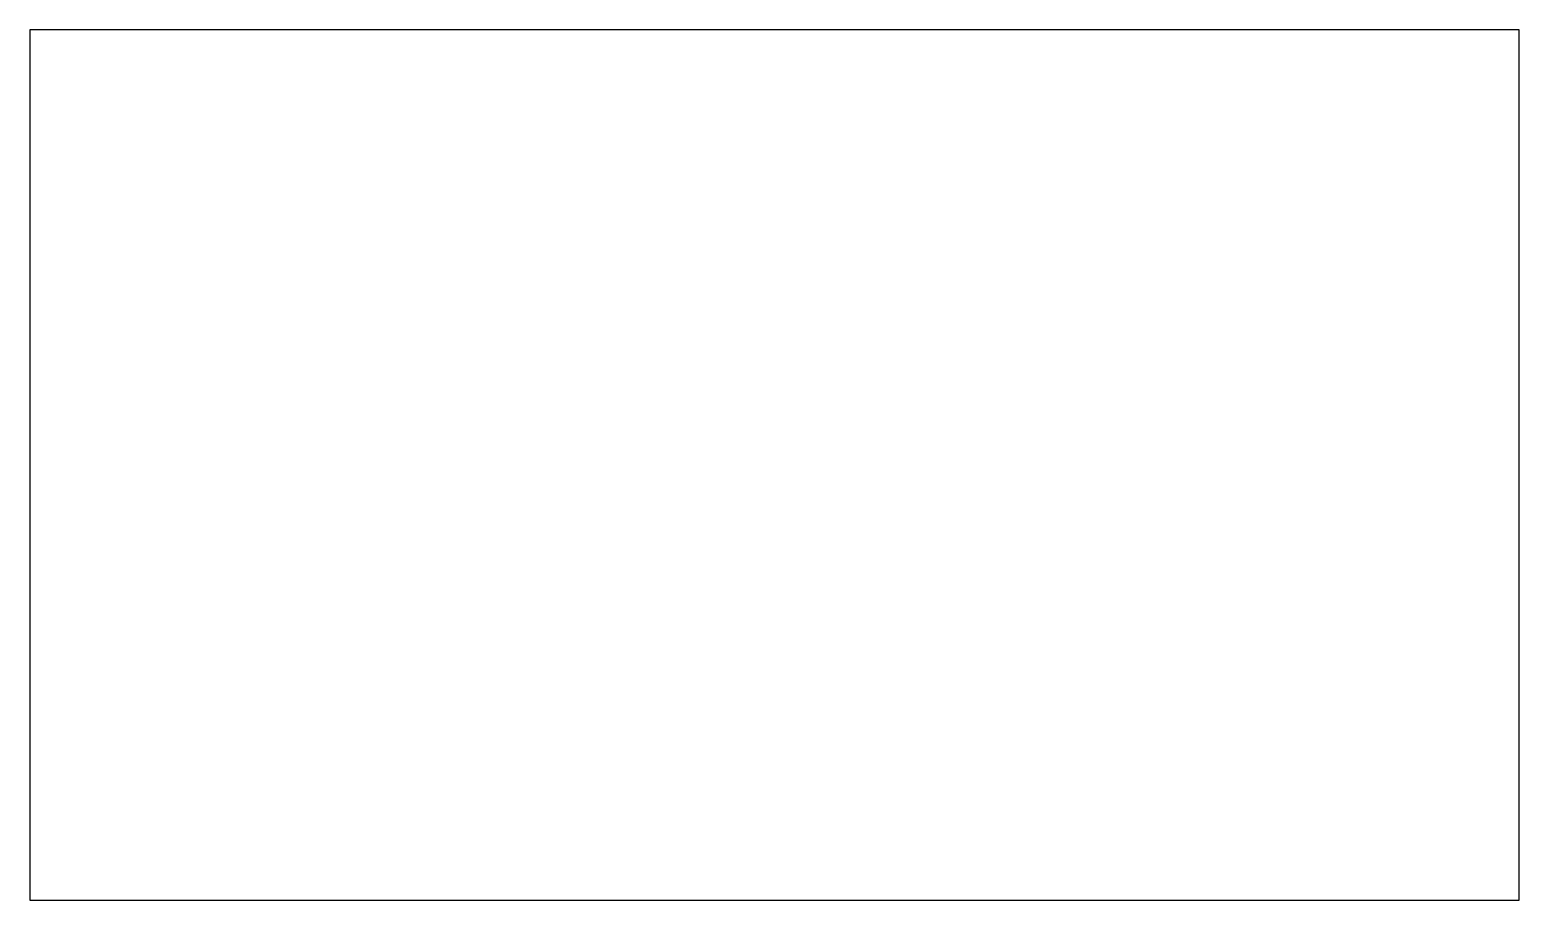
# Model space of a CAD drawing. Header units: millimetres. Extents: x 0 to 53.4, y 0 to 31.2.
import ezdxf

# ---------------------------------------------------------------- set-up
doc = ezdxf.new("R2010")
doc.units = ezdxf.units.MM

msp = doc.modelspace()

# ---------------------------------------------------------------- linework, layer by layer
at = {"layer": 'OUTLINE'}
for p, q in [((53.4, 31.2), (0, 31.2)), ((0, 31.2), (0, 0)), ((53.4, 0), (53.4, 31.2)), ((0, 0), (53.4, 0))]:
    msp.add_line(p, q, dxfattribs=at)

doc.saveas('drawing.dxf')
